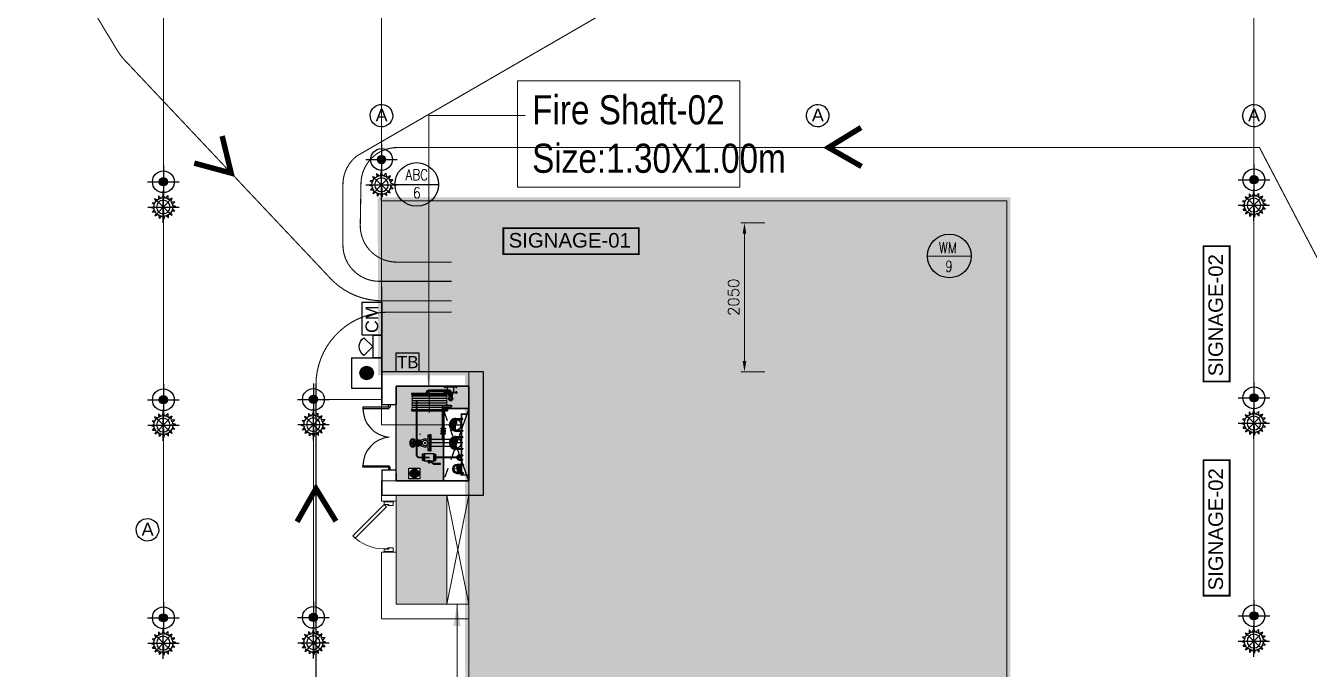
# Model space of a CAD drawing. Header units: millimetres. Extents: x 1706 to 534926, y -578380 to 27192.
# Drawn here: x 86992 to 104648, y -469492 to -460635 of the extents above; entities that cross this region are included whole.
import ezdxf

# ---------------------------------------------------------------- set-up
doc = ezdxf.new("R2010")
doc.units = ezdxf.units.MM
for name, pattern in [('CENTER', [50.8, 31.75, -6.35, 6.35, -6.35]), ('CENTER2', [1.125, 0.75, -0.125, 0.125, -0.125]), ('DASHDOT', [1, 0.5, -0.25, 0, -0.25]), ('HIDDEN', [0.375, 0.25, -0.125]), ('Overhead 1_16_', [257.96875, 158.75, -99.21875]), ('PHANTOM', [63.5, 31.75, -6.35, 6.35, -6.35, 6.35, -6.35])]:
    doc.linetypes.add(name, pattern=pattern)
doc.layers.get('0').update_dxf_attribs({"color": 251})
doc.layers.get('Defpoints').update_dxf_attribs({"color": 251})
for name, color, linetype in [('25∅', 1, 'DASHDOT'), ('3.First Floor Plan prot$0$M-FIRE-DRAIN PIPE', 5, 'Continuous'), ('Center', 8, 'CENTER2'), ('FF-FAS-EQUIPMENTS', 5, 'Continuous'), ('FF-FPS- SPRINKLER PIPE', 10, 'PHANTOM'), ('FF-MCP', 1, 'Continuous'), ('FIRE DISTANCE', 1, 'HIDDEN'), ('I-ANNO-HTCH', 251, 'Continuous'), ('McD Observations', 4, 'Continuous'), ('MCD-CM', 2, 'Continuous'), ('McD-SIGNAGES', 6, 'Continuous'), ('OBJ', 7, 'Continuous'), ('PHE-MULTI SENSOR DETECTOR (ABOVE', 3, 'Continuous'), ('SINAGES', 6, 'Continuous'), ('TB', 11, 'Continuous'), ('TRAVEL DISTANCE', 1, 'Continuous')]:
    doc.layers.add(name, color=color, linetype=linetype)
for name, color, linetype, lineweight in [('A-DOOR', 251, 'Continuous', 5), ('M-FIRE-FHC', 251, 'Continuous', 9), ('McD-Fire', 1, 'Continuous', 13), ('McD-FIRE-SPRINKLER LINES', 1, 'Continuous', 9), ('McD-PHE-SUPPORT', 7, 'Continuous', 30), ('McD-PHE-WP DT', 70, 'Continuous', 18), ('McD-Travel-Distance', 192, 'Continuous', 13)]:
    doc.layers.add(name, color=color, linetype=linetype, lineweight=lineweight)
doc.layers.add('FF-PENDENT SPRINKLER', color=7, linetype='Continuous', true_color=0xcc0099)
doc.styles.add('Arial', font='arial.ttf', dxfattribs={"height": 300})
doc.styles.add('ROMAN', font='romans.shx', dxfattribs={"width": 0.8})
doc.styles.add('romand', font='romand.shx')
doc.styles.add('Swis721 Cn BT', font='swissc.ttf', dxfattribs={"height": 395.68567})
doc.dimstyles.new('DIM 200', dxfattribs={"dimtxt": 150, "dimasz": 150, "dimexe": 50, "dimexo": 75, "dimgap": 75, "dimtad": 1, "dimdec": 0, "dimrnd": 5, "dimdsep": 46, "dimtxsty": 'romand', "dimcen": 0, "dimclrd": 7, "dimclre": 7, "dimclrt": 7, "dimadec": 0, "dimazin": 0, "dimtfac": 1, "dimtdec": 0, "dimtmove": 2, "dimatfit": 3, "dimfxl": 1, "dimtolj": 1, "dimtzin": 0, "dimarcsym": 0})
pattern_1 = [(225, (1.326154, -19.247815), (-0.007071068, 0.007071068), [])]

# ---------------------------------------------------------------- blocks, each defined once
blk = doc.blocks.new('A$C4CB3120F')
at = {"color": 0, "linetype": 'Continuous'}
for p, q in [((-12, 6), (-12, 1)), ((9, 7), (-9, 7)), ((9, 0), (-9, 0)), ((-6, 6), (-6, 1)), ((6, 6), (6, 1)), ((12, 6), (12, 1))]:
    blk.add_line(p, q, dxfattribs=at)
for centre, radius, start, end in [((-9, 1), 5.53, 57.1328, 122.8672), ((-9, 6), 5.53, 237.1328, 302.8672), ((0, -14), 20.8, 73.2213, 106.7787), ((0, 21), 20.8, 253.2213, 286.7787), ((9, 1), 5.53, 57.1328, 122.8672), ((9, 6), 5.53, 237.1328, 302.8672)]:
    blk.add_arc(centre, radius, start, end, dxfattribs=at)
blk = doc.blocks.new('A$C7D236038')
at = {"color": 0, "linetype": 'Continuous'}
for p, q in [((-10, 5), (-10, 1)), ((-7, 6), (7, 6)), ((-7, 0), (7, 0)), ((-5, 5), (-5, 1)), ((5, 5), (5, 1)), ((10, 5), (10, 1))]:
    blk.add_line(p, q, dxfattribs=at)
for centre, radius, start, end in [((-7, 1), 4.61, 57.1328, 122.8672), ((-7, 5), 4.61, 237.1328, 302.8672), ((0, -12), 17.3, 73.2213, 106.7787), ((0, 17), 17.3, 253.2213, 286.7787), ((7, 1), 4.61, 57.1328, 122.8672), ((7, 5), 4.61, 237.1328, 302.8672)]:
    blk.add_arc(centre, radius, start, end, dxfattribs=at)
blk = doc.blocks.new('A$C17931DE8')
at = {"color": 8, "linetype": 'CENTER'}
for p, q in [((323, 211), (323, -112)), ((0, -32), (0, -98)), ((22, -120), (341, -120))]:
    blk.add_line(p, q, dxfattribs=at)
at = {"color": 7}
for p, q in [((598, 184), (48, 184)), ((48, 164), (48, 184)), ((598, 164), (48, 164)), ((598, 164), (598, 184)), ((-100, -89), (100, -89)), ((-100, -89), (-100, -102)), ((100, -102), (-100, -102)), ((-100, -177), (100, -177)), ((-100, -177), (-100, -191)), ((100, -191), (-100, -191)), ((-21, -24), (-39, -89)), ((-11, -30), (-11, -98)), ((11, -98), (-11, -98)), ((11, -30), (11, -98)), ((21, -24), (39, -89)), ((22, -109), (341, -109)), ((22, -109), (22, -131)), ((22, -131), (341, -131)), ((47, -85), (47, -66)), ((598, -66), (48, -66)), ((598, -85), (48, -85)), ((100, -89), (100, -102)), ((100, -177), (100, -191)), ((341, -109), (341, -131)), ((352, -85), (352, -98)), ((352, -98), (374, -98)), ((374, -98), (374, -85)), ((598, -85), (598, -66))]:
    blk.add_line(p, q, dxfattribs=at)
at = {"color": 8}
for p, q in [((575, 130), (71, 130)), ((575, 95), (71, 95)), ((575, 61), (71, 61)), ((575, 26), (71, 26)), ((577, 61), (577, 60)), ((580, 96), (579, 95)), ((582, 60), (582, 61)), ((-84, -116), (-84, -76)), ((-84, -204), (-84, -164)), ((575, -9), (71, -9)), ((575, -43), (71, -43)), ((84, -117), (84, -76)), ((84, -205), (84, -164))]:
    blk.add_line(p, q, dxfattribs=at)
for p, q in [((-50, -102), (-50, -177)), ((50, -102), (50, -177))]:
    blk.add_line(p, q)
for radius in [32.1, 15.4]:
    blk.add_circle((0, 0), radius)
for centre, radius, start, end in [((71, 147), 17.3, 90, 270), ((71, 112), 17.3, 90, 270), ((71, 78), 17.3, 90, 270), ((71, 43), 17.3, 90, 270), ((71, 9), 17.3, 90, 270), ((575, 147), 17.3, 270, 90), ((575, 112), 17.3, 270, 90), ((575, 78), 17.3, 270, 90), ((575, 43), 17.3, 270, 90), ((575, 9), 17.3, 270, 90), ((71, -26), 17.3, 90, 270), ((71, -61), 17.3, 90, 197.2751), ((341, -98), 21.7, 270, 0), ((575, -26), 17.3, 270, 90), ((575, -61), 17.3, 342.7249, 90)]:
    blk.add_arc(centre, radius, start, end, dxfattribs=at)
at = {"color": 7}
for centre, radius, start, end in [((22, -98), 32.6, 180, 270), ((22, -98), 10.9, 180, 269.9999), ((341, -98), 10.9, 270.0001, 0), ((341, -98), 32.6, 270, 0)]:
    blk.add_arc(centre, radius, start, end, dxfattribs=at)
at = {"color": 8, "linetype": 'CENTER'}
blk.add_arc((22, -98), 21.7, 180, 270, dxfattribs=at)
blk = doc.blocks.new('A$C562139B0')
at = {"color": 8, "linetype": 'HIDDEN'}
for p, q in [((-2, 80), (0, 82)), ((-2, -80), (-2, 80)), ((0, -82), (-2, -80))]:
    blk.add_line(p, q, dxfattribs=at)
at = {"color": 1}
for p, q in [((20, 101), (0, 101)), ((20, 84), (0, 84)), ((20, -84), (0, -84)), ((20, -101), (0, -101))]:
    blk.add_line(p, q, dxfattribs=at)
blk.add_lwpolyline([(0, -110), (0, 110), (20, 110), (20, -110)], close=True, dxfattribs=at)
at = {"layer": 'Center', "linetype": 'CENTER', "ltscale": 12}
for p, q in [((-4, 93), (24, 93)), ((24, -93), (-4, -93))]:
    blk.add_line(p, q, dxfattribs=at)
blk = doc.blocks.new('A$C48E248ED')
at = {"color": 1}
for p, q in [((-2, -89), (-2, -78)), ((-2, -78), (2, -78)), ((-2, -89), (2, -89)), ((2, -89), (2, -78))]:
    blk.add_line(p, q, dxfattribs=at)
at = {"color": 7}
blk.add_line((25, -182), (25, -199), dxfattribs=at)
at = {"color": 1}
for radius in [37.5, 7.47]:
    blk.add_circle((0, -83), radius, dxfattribs=at)
for centre, start, end in [((98, -69), 168.881, 210.5212), ((-98, -69), 329.4788, 11.119)]:
    blk.add_arc(centre, 151, start, end, dxfattribs=at)
at = {"layer": 'OBJ'}
for p, q in [((0, -159), (-26, -169)), ((0, -169), (-26, -180)), ((-26, -201), (-26, -169)), ((0, -159), (26, -169)), ((0, -169), (26, -180)), ((26, -182), (26, -169)), ((-57, -254), (-57, -248)), ((-45, -180), (-45, -177)), ((-39, -243), (-8, -255)), ((-35, -241), (-6, -249)), ((-26, -201), (-15, -206)), ((-21, -279), (-7, -258)), ((-15, -208), (-15, -190)), ((-15, -279), (-3, -263)), ((-11, -224), (-11, -247)), ((0, -253), (-5, -255)), ((0, -255), (-5, -257)), ((-5, -262), (-5, -255)), ((0, -264), (-5, -262)), ((-2, -226), (-3, -247)), ((0, -253), (5, -255)), ((0, -255), (5, -257)), ((0, -264), (5, -262)), ((2, -226), (3, -247)), ((16, -279), (3, -263)), ((5, -262), (5, -255)), ((35, -241), (6, -249)), ((21, -279), (7, -258)), ((39, -243), (8, -255)), ((11, -224), (11, -247)), ((15, -208), (15, -190)), ((26, -201), (15, -206)), ((26, -201), (26, -199)), ((57, -248), (57, -254))]:
    blk.add_line(p, q, dxfattribs=at)
for centre, radius, start, end in [((-11, -154), 24, 88.0313, 135.9908), ((11, -154), 24, 44.0092, 91.9687), ((-40, -246), 3, 69.2205, 155.1588), ((-34, -238), 3, 133.8645, 254.7795), ((-23, -277), 3, 245.9255, 326.7795), ((-23, -191), 8.65, 11.0684, 72.6602), ((-13, -281), 3, 141.2205, 257.3777), ((-8, -257), 2, 326.7795, 69.2205), ((-5, -247), 2, 254.7795, 357.2205), ((-5, -226), 3, 357.2205, 94.7862), ((5, -226), 3, 85.2138, 182.7795), ((5, -247), 2, 182.7795, 285.2205), ((8, -257), 2, 110.7795, 213.2205), ((13, -281), 3, 282.6223, 38.7795), ((24, -191), 8.65, 107.3398, 168.9316), ((23, -277), 3, 213.2205, 294.0745), ((35, -238), 3, 285.2205, 46.1355), ((40, -246), 3, 24.8412, 110.7795)]:
    blk.add_arc(centre, radius, start, end, dxfattribs=at)
at = {"layer": 'OBJ', "extrusion": (0, 0, -1)}
for centre, major_axis, ratio, start_param, end_param in [((0, -180), (45, 0), 0.707107, 1.987436, 4.712389), ((0, -177), (45, 0), 0.707107, 3.141593, 5.927703), ((0, -167), (-42.5, 0), 0.707107, -0.004902, 3.146495), ((0, -163), (-40.3, 0), 0.701646, 0.412235, 2.729358), ((0, -191), (26, 0), 0.721611, 2.186239, 6.007537), ((0, -248), (57.4, 0), 0.707107, 3.141593, 6.283185), ((0, -254), (45.1, 0), 0.693384, 2.143196, 3.452197), ((0, -254), (-45.1, 0), 0.693384, 0.624962, 1.450623), ((0, -204), (15, 0), 0.707107, 3.141593, 6.283185), ((0, -206), (15, 0), 0.707107, 3.141593, 6.283185), ((0, -207), (15, 0), 0.707107, 3.141593, 6.283185), ((0, -209), (15, 0), 0.707107, 3.16624, 6.258538), ((0, -254), (45.1, 0), 0.693384, 1.258412, 1.883181), ((0, -209), (-11.1, 0), 0.619861, 0.151553, 2.990039), ((0, -254), (45.1, 0), 0.693384, -1.450623, -0.624962), ((0, -191), (-26, 0), 0.721611, 3.417241, 4.096946), ((0, -180), (45, 0), 0.707107, 0.642541, 1.154156), ((0, -254), (45.1, 0), 0.693384, -0.310604, 0.998397)]:
    blk.add_ellipse(centre, major_axis=major_axis, ratio=ratio, start_param=start_param, end_param=end_param, dxfattribs=at)
at = {"layer": 'OBJ'}
blk.add_ellipse((0, -180), major_axis=(-45, 0), ratio=0.707107, start_param=1.987436, end_param=4.712389, dxfattribs=at)
at = {"layer": 'OBJ', "extrusion": (0, 0, -1)}
for centre, major_axis, ratio in [((0, -254), (-57.4, 0), 0.707107), ((0, -260), (-5.2, 0), 0.721611), ((0, -260), (2.23, 0), 0.586664)]:
    blk.add_ellipse(centre, major_axis=major_axis, ratio=ratio, dxfattribs=at)
at = {"xscale": -1, "rotation": 270}
blk.add_blockref('A$C562139B0', (0, -20), dxfattribs=at)
at = {"rotation": 270}
blk.add_blockref('A$C562139B0', (0, -20), dxfattribs=at)
blk = doc.blocks.new('A$C234D3F59')
at = {"color": 7}
for p, q in [((-40, 31), (-40, -31)), ((-40, 31), (-28, 31)), ((-28, -31), (-28, 31)), ((40, 31), (28, 31)), ((28, -31), (28, 31)), ((40, 31), (40, -31)), ((-40, -31), (-28, -31)), ((40, -31), (28, -31))]:
    blk.add_line(p, q, dxfattribs=at)
at = {"color": 9, "linetype": 'CENTER', "ltscale": 0.5}
for p, q in [((0, -35), (0, 35)), ((35, 0), (-35, 0))]:
    blk.add_line(p, q, dxfattribs=at)
at = {"color": 7}
for radius in [27.9, 22, 12.5, 2.93]:
    blk.add_circle((0, 0), radius, dxfattribs=at)
blk = doc.blocks.new('A$C00FE572E')
at = {"color": 1, "linetype": 'Continuous', "lineweight": -3}
for p, q in [((-1260, -166), (-1260, 198)), ((-1101, 285), (-1244, 285)), ((-1101, 142), (-1244, 142)), ((-1085, -166), (-1085, 198)), ((-693, 449), (-693, 496)), ((-679, 500), (-598, 500)), ((-679, 445), (-598, 445)), ((-666, 449), (-666, 496)), ((-611, 449), (-611, 496)), ((-584, 449), (-584, 496)), ((-175, -166), (-175, 198)), ((-159, 285), (-16, 285)), ((-159, 142), (-16, 142)), ((0, -166), (0, 198)), ((-1101, -111), (-1244, -111)), ((-1101, -288), (-1244, -288)), ((-159, -111), (-16, -111)), ((-159, -288), (-16, -288))]:
    blk.add_line(p, q, dxfattribs=at)
at = {"color": 1, "lineweight": -3}
for points in [[(-517, 387), (-517, 432), (-806, 432), (-1077, 600), (-1660, 600), (-1660, 555), (-1090, 555), (-819, 387), (-770, 387), (-770, 344), (-706, 344), (-706, 344), (-706, 387), (-517, 387)], [(-747, 344), (-747, 315), (-530, 315), (-530, 387), (-665, 387)]]:
    blk.add_lwpolyline(points, dxfattribs=at)
for points in [[(-1085, -327), (-1049, -327), (-1049, 324), (-1085, 324)], [(-1049, -318), (-211, -318), (-211, 315), (-1049, 315)], [(-175, -327), (-211, -327), (-211, 324), (-175, 324)]]:
    blk.add_lwpolyline(points, close=True, dxfattribs=at)
at = {"color": 1, "linetype": 'Continuous', "lineweight": -3}
blk.add_lwpolyline([(-704, 431), (-573, 431), (-573, 445), (-704, 445)], close=True, dxfattribs=at)
for centre, radius, start, end in [((-1097, 214), 163, 154.17033, 205.82967), ((-761, 16), 499, 165.29783, 194.70217), ((-1248, 214), 163, 334.17033, 25.82967), ((-1583, 16), 499, 345.29783, 14.70217), ((-679, 475), 25.1, 57.13278, 122.86722), ((-679, 470), 25.1, 237.13278, 302.86722), ((-639, 406), 94.5, 73.22135, 106.77865), ((-639, 540), 94.5, 253.22135, 286.77865), ((-598, 475), 25.1, 57.13278, 122.86722), ((-598, 470), 25.1, 237.13278, 302.86722), ((-12, 214), 163, 154.17033, 205.82967), ((323, 16), 499, 165.29783, 194.70217), ((-163, 214), 163, 334.17033, 25.82967), ((-499, 16), 499, 345.29783, 14.70217), ((-1011, -199), 249, 159.11675, 200.88325), ((-1333, -199), 249, 339.11675, 20.88325), ((73, -199), 249, 159.11675, 200.88325), ((-249, -199), 249, 339.11675, 20.88325)]:
    blk.add_arc(centre, radius, start, end, dxfattribs=at)
at = {"layer": 'Center', "color": 1, "lineweight": -3}
blk.add_lwpolyline([(-665, 387), (-747, 387), (-747, 346)], dxfattribs=at)
blk = doc.blocks.new('*U21')
h = blk.add_hatch()
h.set_pattern_fill('ANSI31', color=8, scale=133.333333)
h.set_pattern_definition([(45, (-425315.599, -396067.668), (-11.785113, 11.785113), [])])
edge = h.paths.add_edge_path()
edge.add_spline(control_points=[(55, 56), (42, 51), (25, 42), (0, 55), (-25, 67), (-42, 59), (-55, 56)], knot_values=[0, 0, 0, 0, 25.928067, 52.983832, 79.809607, 105.621074, 105.621074, 105.621074, 105.621074], degree=3, periodic=0)
edge.add_arc((0, 55), 55, 178.8042, 361.1979)
at = {"color": 8}
for p, q in [((-75, 56), (75, 56)), ((0, 130), (0, -20))]:
    blk.add_line(p, q, dxfattribs=at)
for radius in [65, 55]:
    blk.add_circle((0, 55), radius)
blk.add_spline([(-55, 56), (-26, 63), (0, 55), (26, 46), (55, 56)], degree=3, dxfattribs=at)
at = {"layer": 'McD-PHE-SUPPORT'}
for p, q in [((-77, -35), (-77, -40)), ((-77, -35), (-77, -40)), ((-75, -42), (-63, -42)), ((-75, -42), (-63, -42)), ((-73, -42), (-73, -52)), ((-73, -42), (-73, -52)), ((-73, -52), (-65, -52)), ((-73, -52), (-65, -52)), ((-72, -43), (-66, -44)), ((-72, -43), (-66, -44)), ((-72, -45), (-66, -46)), ((-72, -45), (-66, -46)), ((-72, -46), (-66, -47)), ((-72, -46), (-66, -47)), ((-72, -47), (-66, -48)), ((-72, -47), (-66, -48)), ((-72, -49), (-66, -50)), ((-72, -49), (-66, -50)), ((-72, -50), (-66, -51)), ((-72, -50), (-66, -51)), ((-72, -51), (-66, -52)), ((-72, -51), (-66, -52)), ((-70, -42), (-66, -43)), ((-70, -42), (-66, -43)), ((-65, -40), (-65, -35)), ((-65, -40), (-65, -35)), ((-65, -42), (-65, -52)), ((-65, -42), (-65, -52)), ((-61, -35), (-61, -40)), ((-61, -35), (-61, -40)), ((61, -35), (61, -40)), ((61, -35), (61, -40)), ((75, -42), (63, -42)), ((75, -42), (63, -42)), ((65, -40), (65, -35)), ((65, -40), (65, -35)), ((65, -42), (65, -52)), ((65, -42), (65, -52)), ((73, -52), (65, -52)), ((73, -52), (65, -52)), ((70, -42), (66, -43)), ((70, -42), (66, -43)), ((72, -43), (66, -44)), ((72, -43), (66, -44)), ((72, -45), (66, -46)), ((72, -45), (66, -46)), ((72, -46), (66, -47)), ((72, -46), (66, -47)), ((72, -47), (66, -48)), ((72, -47), (66, -48)), ((72, -49), (66, -50)), ((72, -49), (66, -50)), ((72, -50), (66, -51)), ((72, -50), (66, -51)), ((72, -51), (66, -52)), ((72, -51), (66, -52)), ((73, -42), (73, -52)), ((73, -42), (73, -52)), ((77, -35), (77, -40)), ((77, -35), (77, -40))]:
    blk.add_line(p, q, dxfattribs=at)
for points in [[(-73, 56), (-73, -40)], [(-65, 56), (-65, -35)], [(65, 56), (65, -35)], [(73, 56), (73, -40)]]:
    blk.add_lwpolyline(points, dxfattribs=at)
for centre, radius, start, end in [((0, 55), 73, 0.5295, 179.4726), ((-75, -40), 2.01, 180, 0), ((-75, -40), 2.01, 180, 0), ((-69, -37), 5.02, 216.8699, 323.1301), ((-69, -37), 5.02, 216.8699, 323.1301), ((-63, -40), 2.01, 180, 0), ((-63, -40), 2.01, 180, 0), ((63, -40), 2.01, 180, 0), ((63, -40), 2.01, 180, 0), ((69, -37), 5.02, 216.8699, 323.1301), ((69, -37), 5.02, 216.8699, 323.1301), ((75, -40), 2.01, 180, 0), ((75, -40), 2.01, 180, 0)]:
    blk.add_arc(centre, radius, start, end, dxfattribs=at)
blk = doc.blocks.new('Fire Shaft')
at = {"linetype": 'CENTER2'}
h = blk.add_hatch(color=8, dxfattribs=at)
h.dxf.hatch_style = 1
h.paths.add_polyline_path([(0.2, -1.195), (0.542, -1.195), (0.55, -0.2), (1.198, -0.2), (1.198, -1.5), (0.2, -1.5)])
h.paths.add_polyline_path([(0.873, -0.228), (1.023, -0.228), (1.023, -0.372), (0.873, -0.372)], flags=16)
h = blk.add_hatch()
h.set_pattern_fill('ANSI31', color=5, scale=0.08, angle=90, style=0)
h.set_pattern_definition(pattern_1)
h.paths.add_polyline_path([(0.332, -0.495, -1), (0.332, -0.545, -0.5), (0.332, -0.52, 0.5)])
h = blk.add_hatch()
h.set_pattern_fill('ANSI31', color=1, scale=0.08, angle=90, style=0)
h.set_pattern_definition([(225, (1.326154, -18.997815), (-0.007071068, 0.007071068), [])])
h.paths.add_polyline_path([(0.382, -0.795, -0.5), (0.382, -0.72, 0.5), (0.382, -0.645, -1)])
h = blk.add_hatch()
h.set_pattern_fill('ANSI31', color=3, scale=0.08, angle=90, style=0)
h.set_pattern_definition(pattern_1)
h.paths.add_polyline_path([(0.382, -1.045, -0.5), (0.382, -0.97, 0.5), (0.382, -0.895, -1)])
at = {"layer": 'McD Observations'}
h = blk.add_hatch(dxfattribs=at)
h.set_pattern_fill('ANSI37', color=256, scale=0.1)
h.set_pattern_definition([(45, (-244.486786, -38.637238), (-0.00883883476, 0.00883883476), []), (135, (-244.486786, -38.637238), (-0.00883883476, -0.00883883476), [])])
edge = h.paths.add_edge_path()
edge.add_arc((0.948, -0.3), 0.0593, 0, 360)
at = {"color": 1, "linetype": 'CENTER2'}
for p, q in [((0.2, -1.195), (0.55, -0.2)), ((0.2, -0.2), (0.555, -1.195))]:
    blk.add_line(p, q, dxfattribs=at)
for p, q in [((0.202, -1.195), (0.202, -0.2)), ((0.302, -1.12), (0.302, -0.277)), ((0.307, -1.12), (0.307, -0.277)), ((0.295, -0.485), (0.285, -0.485)), ((0.295, -0.486), (0.285, -0.486)), ((0.295, -0.494), (0.285, -0.494)), ((0.295, -0.495), (0.285, -0.495)), ((0.332, -0.485), (0.307, -0.485)), ((0.317, -0.486), (0.307, -0.486)), ((0.317, -0.494), (0.307, -0.494)), ((0.332, -0.495), (0.307, -0.495)), ((0.295, -0.545), (0.285, -0.545)), ((0.295, -0.546), (0.285, -0.546)), ((0.295, -0.554), (0.285, -0.554)), ((0.295, -0.555), (0.285, -0.555)), ((0.294, -0.633), (0.285, -0.633)), ((0.294, -0.634), (0.285, -0.634)), ((0.294, -0.644), (0.285, -0.644)), ((0.294, -0.645), (0.285, -0.645)), ((0.332, -0.545), (0.307, -0.545)), ((0.317, -0.546), (0.307, -0.546)), ((0.317, -0.554), (0.307, -0.554)), ((0.332, -0.555), (0.307, -0.555)), ((0.382, -0.633), (0.307, -0.633)), ((0.35, -0.634), (0.307, -0.634)), ((0.35, -0.644), (0.307, -0.644)), ((0.382, -0.645), (0.307, -0.645)), ((0.294, -0.795), (0.285, -0.795)), ((0.294, -0.796), (0.285, -0.796)), ((0.294, -0.806), (0.285, -0.806)), ((0.294, -0.807), (0.285, -0.807)), ((0.382, -0.795), (0.307, -0.795)), ((0.35, -0.796), (0.307, -0.796)), ((0.35, -0.806), (0.307, -0.806)), ((0.382, -0.807), (0.307, -0.807)), ((0.294, -0.883), (0.285, -0.883)), ((0.294, -0.884), (0.285, -0.884)), ((0.294, -0.894), (0.285, -0.894)), ((0.294, -0.895), (0.285, -0.895)), ((0.294, -1.045), (0.285, -1.045)), ((0.294, -1.046), (0.285, -1.046)), ((0.294, -1.056), (0.285, -1.056)), ((0.294, -1.057), (0.285, -1.057)), ((0.382, -0.883), (0.307, -0.883)), ((0.35, -0.884), (0.307, -0.884)), ((0.35, -0.894), (0.307, -0.894)), ((0.382, -0.895), (0.307, -0.895)), ((0.382, -1.045), (0.307, -1.045)), ((0.35, -1.046), (0.307, -1.046)), ((0.35, -1.056), (0.307, -1.056)), ((0.382, -1.057), (0.307, -1.057))]:
    blk.add_line(p, q)
at = {"color": 8, "linetype": 'CENTER', "lineweight": -3, "ltscale": 1500}
for p, q in [((0.382, -0.623), (0.382, -0.818)), ((0.284, -0.72), (0.77, -0.72)), ((0.382, -0.873), (0.382, -1.068)), ((0.479, -0.97), (0.284, -0.97))]:
    blk.add_line(p, q, dxfattribs=at)
at = {"color": 1}
for p, q in [((0.437, -0.67), (0.719, -0.67)), ((0.437, -0.77), (0.719, -0.77)), ((0.539, -0.77), (0.539, -0.845)), ((0.564, -0.77), (0.564, -0.845))]:
    blk.add_line(p, q, dxfattribs=at)
at = {"color": 8, "linetype": 'CENTER', "lineweight": -3, "ltscale": 20}
blk.add_line((0.552, -0.77), (0.552, -1.219), dxfattribs=at)
at = {"color": 1}
blk.add_lwpolyline([(0.2, -0.2), (0.55, -0.2), (0.55, -1.195), (0.2, -1.195)], close=True, dxfattribs=at)
for points in [[(0.307, -0.283), (0.202, -0.283), (0.202, -0.277), (0.307, -0.277)], [(0.284, -0.644), (0.284, -0.634), (0.285, -0.633), (0.285, -0.645)], [(0.35, -0.644), (0.35, -0.634), (0.351, -0.633), (0.351, -0.645)], [(0.284, -0.796), (0.284, -0.806), (0.285, -0.807), (0.285, -0.795)], [(0.35, -0.796), (0.35, -0.806), (0.351, -0.807), (0.351, -0.795)], [(0.284, -0.894), (0.284, -0.884), (0.285, -0.883), (0.285, -0.895)], [(0.284, -1.046), (0.284, -1.056), (0.285, -1.057), (0.285, -1.045)], [(0.35, -0.894), (0.35, -0.884), (0.351, -0.883), (0.351, -0.895)], [(0.35, -1.046), (0.35, -1.056), (0.351, -1.057), (0.351, -1.045)], [(0.307, -1.12), (0.202, -1.12), (0.202, -1.114), (0.307, -1.114)]]:
    blk.add_lwpolyline(points, close=True)
for points in [[(0.285, -0.495), (0.285, -0.485), (0.284, -0.486), (0.284, -0.494), (0.285, -0.495)], [(0.301, -0.48), (0.301, -0.5), (0.302, -0.5), (0.302, -0.48), (0.301, -0.48)], [(0.318, -0.495), (0.318, -0.485), (0.317, -0.486), (0.317, -0.494), (0.318, -0.495)], [(0.285, -0.545), (0.285, -0.555), (0.284, -0.554), (0.284, -0.546), (0.285, -0.545)], [(0.301, -0.56), (0.301, -0.54), (0.302, -0.54), (0.302, -0.56), (0.301, -0.56)], [(0.301, -0.627), (0.301, -0.651), (0.302, -0.651), (0.302, -0.627), (0.301, -0.627)], [(0.318, -0.545), (0.318, -0.555), (0.317, -0.554), (0.317, -0.546), (0.318, -0.545)], [(0.301, -0.813), (0.301, -0.789), (0.302, -0.789), (0.302, -0.813), (0.301, -0.813)], [(0.301, -0.877), (0.301, -0.901), (0.302, -0.901), (0.302, -0.877), (0.301, -0.877)], [(0.301, -1.063), (0.301, -1.039), (0.302, -1.039), (0.302, -1.063), (0.301, -1.063)]]:
    blk.add_lwpolyline(points)
at = {"color": 5}
blk.add_lwpolyline([(0.332, -0.495, -0.5), (0.332, -0.52, 0.5), (0.332, -0.545, 1)], format="xyb", dxfattribs=at)
at = {"color": 8, "linetype": 'CENTER', "lineweight": -3, "ltscale": 20}
for points in [[(0.276, -0.639), (0.382, -0.639, -1), (0.382, -0.801), (0.276, -0.801)], [(0.276, -0.889), (0.382, -0.889, -1), (0.382, -1.051), (0.276, -1.051)]]:
    blk.add_lwpolyline(points, format="xyb", dxfattribs=at)
at = {"color": 1}
for points in [[(0.382, -0.645, -0.5), (0.382, -0.72, 0.5), (0.382, -0.795, 1)], [(0.539, -0.926), (0.539, -1.208, -0.396345), (0.533, -1.216), (0.449, -1.216)], [(0.564, -0.926), (0.564, -1.208, -0.405781), (0.533, -1.241), (0.449, -1.241)], [(0.449, -1.241, -1), (0.449, -1.216, 0)]]:
    blk.add_lwpolyline(points, format="xyb", dxfattribs=at)
at = {"color": 3}
blk.add_lwpolyline([(0.382, -0.895, -0.5), (0.382, -0.97, 0.5), (0.382, -1.045, 1)], format="xyb", dxfattribs=at)
at = {"color": 5}
blk.add_circle((0.332, -0.52), 0.025, dxfattribs=at)
at = {"color": 1}
blk.add_circle((0.382, -0.72), 0.075, dxfattribs=at)
at = {"color": 3}
blk.add_circle((0.382, -0.97), 0.075, dxfattribs=at)
for centre, radius in [((0.332, -0.52), 0.035), ((0.382, -0.72), 0.087), ((0.382, -0.97), 0.087)]:
    blk.add_arc(centre, radius, 270, 90)
at = {"color": 1}
blk.add_arc((0.552, -0.77), 0.0125, 0, 180, dxfattribs=at)
at = {"layer": '3.First Floor Plan prot$0$M-FIRE-DRAIN PIPE', "const_width": 0.025}
blk.add_lwpolyline([(0.332, -0.523), (0.651, -0.523)], dxfattribs=at)
blk.add_lwpolyline([(0.332, -0.523), (0.651, -0.523)], dxfattribs=at)
for points in [[(0.739, -0.52), (0.878, -0.52, -0.414214), (0.918, -0.56), (0.918, -0.972)], [(0.739, -0.52), (0.878, -0.52, -0.414214), (0.918, -0.56), (0.918, -1.305)]]:
    blk.add_lwpolyline(points, format="xyb", dxfattribs=at)
at = {"layer": 'FF-FPS- SPRINKLER PIPE', "color": 1}
for points in [[(1.398, -0.3), (1.398, 0), (0, 0), (0, -1.7), (1.398, -1.7), (1.398, -1.25)], [(1.398, -0.3), (1.398, 0), (0, 0), (0, -1.7), (1.398, -1.7), (1.398, -1.25)], [(1.398, -0.35), (1.398, 0), (0, 0), (0, -1.7), (1.398, -1.7), (1.398, -1.25)], [(1.198, -0.2), (0.2, -0.2), (0.2, -1.5), (1.198, -1.5), (1.198, -1.25)], [(1.198, -0.2), (0.2, -0.2), (0.2, -1.5), (1.198, -1.5), (1.198, -1.25)], [(1.198, -0.2), (0.2, -0.2), (0.2, -1.5), (1.198, -1.5), (1.198, -1.25)], [(1.198, -0.3), (1.198, -0.2), (1.198, -0.3)], [(1.198, -0.3), (1.198, -0.2), (1.198, -0.3)], [(1.198, -0.3), (1.198, -0.2), (1.198, -0.35)]]:
    blk.add_lwpolyline(points, dxfattribs=at)
at = {"layer": 'FF-FPS- SPRINKLER PIPE', "color": 1, "linetype": 'Continuous'}
for points in [[(1.398, -0.35), (1.198, -0.35)], [(1.398, -1.25), (1.196, -1.25)]]:
    blk.add_lwpolyline(points, dxfattribs=at)
for points in [[(1.307, -0.388), (1.307, -0.35), (1.284, -0.35), (1.284, -0.388)], [(1.296, -0.404), (1.296, -0.388), (1.656, -0.388), (1.656, -0.404)], [(1.307, -1.212), (1.307, -1.25), (1.284, -1.25), (1.284, -1.212)], [(1.296, -1.196), (1.296, -1.212), (1.656, -1.212), (1.656, -1.196)]]:
    blk.add_lwpolyline(points, close=True, dxfattribs=at)
for centre, start, end in [((1.264, -0.409), 274.6833, 0.7353), ((1.264, -1.191), 359.2647, 85.3167)]:
    blk.add_arc(centre, 0.392, start, end, dxfattribs=at)
at = {"layer": 'M-FIRE-FHC', "color": 8}
for p, q in [((0.856, -0.822), (0.855, -0.822)), ((0.856, -0.822), (0.855, -0.822)), ((0.856, -0.822), (0.855, -0.822)), ((0.861, -0.842), (0.878, -0.842)), ((0.861, -0.842), (0.878, -0.842)), ((0.861, -0.842), (0.878, -0.842))]:
    blk.add_line(p, q, dxfattribs=at)
at = {"layer": 'McD Observations', "color": 1}
blk.add_lwpolyline([(0.2, -1.195), (0.542, -1.195), (0.55, -0.2), (1.198, -0.2), (1.198, -1.5), (0.2, -1.5)], close=True, dxfattribs=at)
at = {"layer": 'McD Observations'}
blk.add_lwpolyline([(0.873, -0.228), (1.023, -0.228), (1.023, -0.372), (0.873, -0.372)], close=True, dxfattribs=at)
blk.add_circle((0.948, -0.3), 0.0593, dxfattribs=at)
for name, p, xscale, yscale, zscale, rotation in [('A$C7D236038', (0.301, -0.49), 0.001000000000000001, 0.001000000000000001, 0.001000000000000001, 90), ('A$C4CB3120F', (0.301, -0.639), 0.001000000000000001, 0.001000000000000001, 0.001000000000000001, 90), ('A$C7D236038', (0.301, -0.55), -0.001000000000000001, 0.001000000000000001, 0.001, 90), ('A$C48E248ED', (0.719, -0.72), 0.001000000000000001, 0.001000000000000001, 0.001000000000000001, 90), ('A$C4CB3120F', (0.301, -0.801), -0.001000000000000001, 0.001000000000000001, 0.001, 90), ('A$C4CB3120F', (0.301, -0.889), 0.001000000000000001, 0.001000000000000001, 0.001000000000000001, 90), ('A$C234D3F59', (0.552, -0.885), 0.001, 0.001, 0.001, 270), ('A$C4CB3120F', (0.301, -1.051), -0.001000000000000001, 0.001000000000000001, 0.001, 90)]:
    blk.add_blockref(name, p, dxfattribs=dict(xscale=xscale, yscale=yscale, zscale=zscale, rotation=rotation))
for name, p, xscale, yscale, zscale in [('A$C00FE572E', (0.842, -0.521), 0.0001512000000000001, 0.0001512000000000001, 0.0001512000000000001), ('A$C17931DE8', (0.449, -1.328), 0.0009025000000000002, 0.0009025000000000002, 0.0009025000000000002)]:
    blk.add_blockref(name, p, dxfattribs=dict(xscale=xscale, yscale=yscale, zscale=zscale))
at = {"layer": 'McD-PHE-WP DT', "xscale": -0.0008331199999999997, "yscale": 0.0008331200000000005, "zscale": 0.0008331200000000005, "rotation": 270}
blk.add_blockref('*U21', (0.315, -0.363), dxfattribs=at)
blk = doc.blocks.new('UNINSULATED SINGLE DOOR - UNINSULATED SINGLE DOOR_700X2250-FD4-551831-6TH FLOOR PLAN')
at = {"layer": 'A-DOOR'}
for p, q in [((-126, 494), (-159, 461)), ((-159, 461), (272, 30)), ((305, 63), (-126, 494)), ((-350, 56), (-345, 56)), ((-345, 63), (-305, 63)), ((-345, 63), (-345, 48)), ((-345, 48), (-343, 48)), ((-343, 61), (-343, 48)), ((-307, 61), (-343, 61)), ((-343, 53), (-341, 53)), ((-343, -52), (-343, 53)), ((-341, 53), (-341, -52)), ((-307, 1), (-307, 61)), ((-305, 63), (-305, 3)), ((-303, 2), (-298, 2)), ((-298, 2), (-303, 2)), ((-299, 1), (-303, 1)), ((-300, 11), (-302, 11)), ((-302, 11), (-300, 11)), ((-302, 11), (-300, 11)), ((-302, 11), (-300, 11)), ((-300, 9), (-302, 9)), ((-302, 9), (-300, 9)), ((-301, 8), (-301, 8)), ((-301, 8), (-301, 8)), ((-300, 3), (-301, 3)), ((-300, 3), (-301, 3)), ((-300, 14), (-300, 15)), ((-300, 14), (-300, 15)), ((-297, 15), (-298, 15)), ((-298, 15), (-297, 15)), ((-297, 3), (-298, 10)), ((-296, 13), (-292, 13)), ((-296, 9), (-295, 1)), ((-292, -61), (-292, 9)), ((-290, 11), (-290, -62)), ((272, 30), (305, 63)), ((290, 11), (290, -62)), ((296, 13), (292, 13)), ((292, -61), (292, 9)), ((296, 9), (295, 1)), ((298, 15), (297, 15)), ((298, 15), (297, 15)), ((297, 3), (298, 10)), ((298, 2), (303, 2)), ((298, 2), (303, 2)), ((299, 1), (303, 1)), ((300, 15), (300, 14)), ((300, 14), (300, 15)), ((300, 11), (302, 11)), ((302, 11), (300, 11)), ((302, 11), (300, 11)), ((302, 11), (300, 11)), ((302, 9), (300, 9)), ((302, 9), (300, 9)), ((301, 3), (300, 3)), ((300, 3), (301, 3)), ((301, 8), (301, 8)), ((301, 8), (301, 8)), ((305, 63), (305, 3)), ((345, 63), (305, 63)), ((307, 61), (343, 61)), ((307, 1), (307, 61)), ((341, 53), (341, -52)), ((343, 53), (341, 53)), ((343, 61), (343, 48)), ((343, -52), (343, 53)), ((345, 48), (343, 48)), ((345, 63), (345, 48)), ((350, 56), (345, 56)), ((-350, -56), (-345, -56)), ((-345, -47), (-343, -47)), ((-345, -62), (-345, -47)), ((-290, -62), (-345, -62)), ((-343, -47), (-343, -61)), ((-341, -52), (-343, -52)), ((-343, -61), (-292, -61)), ((-297, -1), (-305, -1)), ((290, -62), (345, -62)), ((343, -61), (292, -61)), ((297, -1), (305, -1)), ((341, -52), (343, -52)), ((343, -47), (343, -61)), ((345, -47), (343, -47)), ((345, -62), (345, -47)), ((350, -56), (345, -56))]:
    blk.add_line(p, q, dxfattribs=at)
for centre, radius, start, end in [((305, 63), 610, 135, 180), ((-348, 64), 3.05, 214.9771, 325.0229), ((-305, 1), 2, 180, 270), ((-303, 3), 2, 180, 270), ((-301, 13), 2.83, 62.6387, 145.3613), ((-301, 13), 2.83, 62.6387, 145.3613), ((-288, 14), 15.7, 177.5976, 202.4024), ((-288, 14), 15.7, 177.5976, 202.4024), ((-288, 14), 14.7, 178.8413, 189.2867), ((-301, 13), 1.83, 62.6387, 137.0467), ((-288, 14), 14.7, 178.8413, 189.2867), ((-301, 13), 1.83, 62.6387, 137.0467), ((-307, 6), 4.82, 317.5976, 22.4024), ((-307, 6), 4.82, 317.5976, 22.4024), ((-288, 14), 14.7, 191.6166, 198.2518), ((-288, 14), 14.7, 191.6166, 198.2518), ((-287, 8), 13.2, 179.8285, 199.6204), ((-307, 6), 5.82, 337.2493, 22.4024), ((-287, 8), 13.2, 179.8285, 199.6204), ((-307, 6), 5.82, 337.2493, 22.4024), ((-287, 8), 13.2, 145.5556, 165.6284), ((-287, 8), 12.2, 145.5556, 206.4444), ((-287, 8), 13.2, 145.5556, 165.6284), ((-287, 8), 12.2, 145.5556, 206.4444), ((-287, 8), 13.2, 168.2533, 175.4814), ((-287, 8), 13.2, 168.2533, 175.4814), ((-299, 3), 2, 270, 10), ((-296, 11), 2, 90, 190), ((-297, 1), 2, 270, 10), ((-294, 9), 2, 79.941, 190), ((-294, 9), 2, 0, 100.059), ((-292, 11), 2, 360, 90), ((292, 11), 2, 90, 180), ((294, 9), 2, 79.941, 180), ((294, 9), 2, 350, 100.059), ((297, 1), 2, 170, 270), ((296, 11), 2, 350, 90), ((287, 8), 12.2, 333.5556, 34.4444), ((287, 8), 12.2, 333.5556, 34.4444), ((299, 3), 2, 170, 270), ((287, 8), 13.2, 14.3716, 34.4444), ((287, 8), 13.2, 14.3716, 34.4444), ((301, 13), 2.83, 34.6387, 117.3613), ((301, 13), 2.83, 34.6387, 117.3613), ((301, 13), 1.83, 42.9533, 117.3613), ((301, 13), 1.83, 42.9533, 117.3613), ((287, 8), 13.2, 4.5186, 11.7467), ((287, 8), 13.2, 4.5186, 11.7467), ((287, 8), 13.2, 340.3796, 0.1715), ((287, 8), 13.2, 340.3796, 0.1715), ((307, 6), 5.82, 157.5976, 202.7507), ((307, 6), 5.82, 157.5976, 202.7507), ((288, 14), 15.7, 337.5976, 2.4024), ((288, 14), 14.7, 350.7133, 1.1587), ((288, 14), 14.7, 350.7133, 1.1587), ((288, 14), 15.7, 337.5976, 2.4024), ((288, 14), 14.7, 341.7482, 348.3834), ((288, 14), 14.7, 341.7482, 348.3834), ((307, 6), 4.82, 157.5976, 222.4024), ((307, 6), 4.82, 157.5976, 222.4024), ((303, 3), 2, 270, 0), ((305, 1), 2, 270, 360), ((348, 64), 3.05, 214.9771, 325.0229), ((-348, -64), 3.05, 34.9771, 145.0229), ((348, -64), 3.05, 34.9771, 145.0229)]:
    blk.add_arc(centre, radius, start, end, dxfattribs=at)
blk = doc.blocks.new('*D1159')
at = {"layer": 'Defpoints', "color": 0, "transparency": 16777216}
for p in [(-14007, 0), (-13650, 0), (-13650, -2050)]:
    blk.add_point(p, dxfattribs=at)
at = {"layer": 'McD-Fire', "color": 7, "lineweight": -2, "transparency": 16777216}
for p, q in [((-13725, 0), (-14057, 0)), ((-14007, -1900), (-14007, -150)), ((-13725, -2050), (-14057, -2050))]:
    blk.add_line(p, q, dxfattribs=at)
at = {"layer": 'McD-Fire', "color": 7, "transparency": 16777216}
for points in [[(-14032, -150), (-13982, -150), (-14007, 0)], [(-14032, -1900), (-13982, -1900), (-14007, -2050)]]:
    blk.add_solid(points, dxfattribs=at)
at = {"layer": 'McD-Fire', "color": 7, "transparency": 16777216, "insert": (-14157, -1025), "char_height": 150, "attachment_point": 5, "rotation": 90, "style": 'romand'}
blk.add_mtext('\\A1;2050', dxfattribs=at)
blk = doc.blocks.new('A$C2d0f243c')
at = {"layer": 'TRAVEL DISTANCE', "color": 7, "ltscale": 30, "const_width": 75}
blk.add_lwpolyline([(-447, 277), (0, 0), (-457, -258)], dxfattribs=at)
blk = doc.blocks.new('Above false ceiling')
at = {"extrusion": (0.007291, -0.048425, 0.9988)}
blk.add_circle((0, 1, 0), 193, dxfattribs=at)
at = {"style": 'Arial'}
blk.add_text('A', height=222, rotation=0.0001, dxfattribs=at).set_placement((-101, -100, 0))
blk = doc.blocks.new('FF-FAS-SCHEMATIC-MANUAL CALL POINT')
blk.add_hatch(color=1).paths.add_polyline_path([(89, 0, 1), (-89, 0, 1)])
at = {"color": 1}
for p, q in [((-200, 200), (200, 200)), ((-200, 200), (-200, -200)), ((200, 200), (200, -200)), ((-200, -200), (200, -200))]:
    blk.add_line(p, q, dxfattribs=at)
blk.add_circle((0, 0), 89.4, dxfattribs=at)
blk = doc.blocks.new('FF-FAS-SCHEMATIC-HOOTER CUM STROBE')
at = {"color": 1}
for p, q in [((-160, 0), (-317, 157)), ((-160, 0), (-317, -157)), ((-160, -200), (-160, 200)), ((0, 200), (-160, 200)), ((0, -200), (0, 200)), ((0, -200), (-160, -200))]:
    blk.add_line(p, q, dxfattribs=at)
blk.add_arc((-209, 0), 191, 124.4384, 235.5616, dxfattribs=at)
blk = doc.blocks.new('Control module-01')
at = {"color": 30, "extrusion": (-0.001975, 7.48253e-06, 0.999998)}
for p, q in [((-219, 261, 0), (219, 261, 0)), ((-219, 0, 0), (-219, 261, 0)), ((219, 261, 0), (219, 0, 0)), ((219, 0, 0), (-219, 0, 0))]:
    blk.add_line(p, q, dxfattribs=at)
at = {"color": 72, "extrusion": (-0.001975, 7.48253e-06, 0.999998), "style": 'Arial'}
blk.add_text('CM', height=167.2, dxfattribs=at).set_placement((-188, 48))
blk = doc.blocks.new('TALK BACK')
at = {"color": 30, "extrusion": (0.001095, -0.001644, 0.999998)}
for p, q in [((-174, 259), (43, 405, 0)), ((43, 405, 0), (219, 144, -1)), ((2, -2, -1), (-174, 259)), ((219, 144, -1), (2, -2, -1))]:
    blk.add_line(p, q, dxfattribs=at)
at = {"color": 72, "extrusion": (0.001095, -0.001644, 0.999998), "style": 'Arial'}
blk.add_text('TB', height=167.2, rotation=123.8847, dxfattribs=at).set_placement((172, 125, -1))
blk = doc.blocks.new('A$C68f52299')
at = {"layer": 'SINAGES', "color": 151, "const_width": 32.7}
blk.add_lwpolyline([(-1268, 488), (1268, 488), (1268, 0), (-1268, 0)], close=True, dxfattribs=at)
at = {"layer": 'SINAGES', "color": 7, "extrusion": (-7.03685e-08, 2.93977e-07, 1), "insert": (-1168, 397), "char_height": 272.7, "attachment_point": 1, "text_direction": (1, 0, 0), "style": 'Arial'}
blk.add_mtext_dynamic_manual_height_columns('SIGNAGE-01', width=4188.62, gutter_width=13.6, heights=[0], dxfattribs=at)
blk = doc.blocks.new('zw$5F6D')
at = {"layer": 'SINAGES', "color": 151, "const_width": 24.1}
blk.add_lwpolyline([(-932, 0), (932, 0), (932, -359), (-932, -359)], close=True, dxfattribs=at)
at = {"layer": 'SINAGES', "color": 7, "extrusion": (-7.03685e-08, 2.93977e-07, 1), "insert": (-859, -67), "char_height": 200.5, "attachment_point": 1, "text_direction": (1, 0, 0), "style": 'Arial'}
blk.add_mtext_dynamic_manual_height_columns('SIGNAGE-02', width=3079.87, gutter_width=10, heights=[0], dxfattribs=at)
blk = doc.blocks.new('water mist-9ltr')
at = {"color": 72, "ltscale": 2}
blk.add_lwpolyline([(-300, 0), (300, 0)], dxfattribs=at)
blk.add_circle((0, 0), 300, dxfattribs=at)
at = {"color": 160, "ltscale": 2, "style": 'ROMAN', "width": 0.8}
for s, p in [('WM', (-146, 38)), ('9', (-56, -217))]:
    blk.add_text(s, height=150, dxfattribs=at).set_placement(p)
blk = doc.blocks.new('FF-FPS-ABC TYPE EXTINGUISHER -6Kg')
at = {"color": 5, "ltscale": 2}
blk.add_lwpolyline([(-199, 0), (201, 0)], dxfattribs=at)
blk.add_circle((1, 0), 200, dxfattribs=at)
at = {"color": 72, "ltscale": 2, "style": 'ROMAN', "width": 0.8}
for s, p in [('ABC', (-101, 38)), ('6', (-32, -127))]:
    blk.add_text(s, height=100, dxfattribs=at).set_placement(p)
blk = doc.blocks.new('UPRIGHT SPRINKLER -68°C')
at = {"color": 5}
for p, q in [((-106, 3, 3), (-81, 13, 3)), ((-106, 3, 3), (-82, -7, 3)), ((-74, 76, 3), (-49, 65, 3)), ((-74, 76, 3), (-64, 51, 3)), ((3, 106, 3), (-9, 80, 3)), ((3, 106, 3), (13, 79, 3)), ((76, 74, 3), (49, 63, 3)), ((76, 74, 3), (65, 47, 3)), ((105, -3, 3), (79, 9, 3)), ((-76, -73, 3), (-66, -49, 3)), ((-76, -73, 3), (-53, -63, 3)), ((-4, -105, 3), (-13, -81, 3)), ((-4, -105, 3), (7, -81, 3)), ((72, -77, 3), (47, -66, 3)), ((72, -77, 3), (62, -51, 3)), ((105, -3, 3), (79, -13, 3))]:
    blk.add_line(p, q, dxfattribs=at)
at = {"color": 6}
for p, q in [((-1, -1, 3), (-106, 4, 3)), ((-96, 45, 3), (-78, 25, 3)), ((-96, 45, 3), (-69, 44, 3)), ((72, -77, 3), (-74, 76, 3)), ((-36, 100, 3), (-38, 72, 3)), ((-36, 100, 3), (-17, 79, 3)), ((-1, -1, 3), (3, 106, 3)), ((76, 74, 3), (-1, -1, 3)), ((43, 98, 3), (21, 77, 3)), ((43, 98, 3), (42, 68, 3)), ((99, 38, 3), (70, 39, 3)), ((99, 38, 3), (78, 18, 3)), ((-99, -35, 3), (-80, -18, 3)), ((-99, -35, 3), (-74, -36, 3)), ((-76, -73, 3), (-1, -1, 3)), ((-45, -95, 3), (-44, -70, 3)), ((-45, -95, 3), (-26, -78, 3)), ((-1, -1, 3), (-4, -105, 3)), ((-1, -1, 3), (105, -3, 3)), ((36, -98, 3), (19, -79, 3)), ((36, -98, 3), (38, -72, 3)), ((96, -43, 3), (69, -42, 3)), ((96, -43, 3), (77, -22, 3))]:
    blk.add_line(p, q, dxfattribs=at)
at = {"color": 5, "elevation": 3}
for points in [[(-1, -136), (-1, 135)], [(-137, -1), (135, -1)]]:
    blk.add_lwpolyline(points, dxfattribs=at)
at = {"color": 3}
blk.add_circle((-1, -1, 3), 59.2, dxfattribs=at)
at = {"color": 5}
for start, end in [(140.8422, 170.3714), (95.6315, 125.6992), (51.7639, 79.8685), (6.8313, 35.8146), (184.8407, 216.5012), (230.6178, 261.7138), (276.0216, 306.5945), (321.5184, 351.2266)]:
    blk.add_arc((-1, -1, 3), 81.1, start, end, dxfattribs=at)
blk = doc.blocks.new('PENDENT SPRINKLER (RG)')
at = {"linetype": 'Continuous', "extrusion": (0.000667552, -0.000166966, 1)}
h = blk.add_hatch(color=5, dxfattribs=at)
h.dxf.hatch_style = 1
edge = h.paths.add_edge_path()
edge.add_arc((0, 0), 56.7, 44.562, 404.562, ccw=False)
at = {"layer": '25∅', "linetype": 'Continuous', "extrusion": (0.000667552, -0.000166966, 1)}
h = blk.add_hatch(color=5, dxfattribs=at)
h.dxf.hatch_style = 1
edge = h.paths.add_edge_path()
edge.add_arc((0, 0), 56.7, 44.562, 404.562, ccw=False)
at = {"color": 222, "linetype": 'Continuous', "true_color": 0xcc0099, "extrusion": (0.000667073, -0.000166479, 1)}
for points in [[(0, -217), (0, 217)], [(-217, 0), (217, 0)]]:
    blk.add_lwpolyline(points, dxfattribs=at)
at = {"color": 222, "linetype": 'Continuous', "true_color": 0xcc0099, "extrusion": (0.000667552, -0.000166966, 1)}
blk.add_circle((0, 0), 150, dxfattribs=at)
at = {"color": 5, "linetype": 'Continuous', "extrusion": (0.000667552, -0.000166966, 1)}
blk.add_circle((0, 0), 56.7, dxfattribs=at)
at = {"layer": '25∅', "color": 5, "linetype": 'Continuous', "extrusion": (0.000667552, -0.000166966, 1)}
blk.add_circle((0, 0), 56.7, dxfattribs=at)
at = {"layer": 'FF-PENDENT SPRINKLER', "extrusion": (1.02436e-19, 0, -1), "xscale": 1.588226225829954, "yscale": 1.588226225829954, "zscale": 1.588226225829954}
blk.add_blockref('UPRIGHT SPRINKLER -68°C', (-346, 1, -4), dxfattribs=at)
blk = doc.blocks.new('zw$3B71')
at = {"linetype": 'CENTER2'}
h = blk.add_hatch(color=8, dxfattribs=at)
h.dxf.hatch_style = 1
h.paths.add_polyline_path([(-18100, -5248.4), (-18800, -5248.4), (-18800, -3750), (-18100, -3750)])
at = {"layer": 'I-ANNO-HTCH', "true_color": 0x4554a5, "transparency": 33554523}
h = blk.add_hatch(color=175, dxfattribs=at)
h.dxf.hatch_style = 1
h.paths.add_polyline_path([(-10400, -7100), (-17800, -7100), (-17800, -2050), (-18996, -2050), (-19000, 300), (-10400, 300)])
at = {"layer": 'FIRE DISTANCE', "linetype": 'Continuous', "ltscale": 100}
for points in [[(-17798.5, -2050, 100, 100, 0), (-18995.7, -2048.5, 100, 100, 0), (-19001.5, 300, 100, 100, 0), (-17798.5, 300, 0, 0, 0)], [(-17800, -2050, 100, 100, 0), (-17798.5, -7100, 100, 100, 0), (-10400, -7100, 100, 100, 0), (-10400, 300, 100, 100, 0), (-17798.5, 300, 0, 0, 0)]]:
    blk.add_lwpolyline(points, format="xyseb", dxfattribs=at)
at = {"layer": 'McD-Fire'}
for points in [[(-10400, -7100), (-17800, -7100), (-17800, -2050), (-18996, -2050), (-19000, 300), (-10400, 300)], [(-18100, -5248.4), (-18800, -5248.4), (-18800, -3750), (-18100, -3750)]]:
    blk.add_lwpolyline(points, close=True, dxfattribs=at)
for points in [[(-18800, -4532), (-19000, -4532), (-19000, -5448.4), (-17800, -5448.4), (-17800, -3550), (-19000, -3550), (-19000, -3832), (-18800, -3832), (-18800, -3750), (-17800, -3750), (-17800, -5248.4), (-18800, -5248.4), (-18800, -4532)], [(-18100, -3750), (-17800, -5248.4)], [(-17800, -3750), (-18100, -5248.4)]]:
    blk.add_lwpolyline(points, dxfattribs=at)
at = {"layer": 'McD-Travel-Distance', "const_width": 15}
for points in [[(-30547.2, 15517.3), (-22644.7, 2389, 0.0700311), (-22469.9, 2171.8), (-19665.1, -804.6, 0.1905422), (-18981.2, -1075.1), (-18033.5, -1075.1)], [(5703.7, -121.2), (5703.7, -7021.4, -0.4142136), (4703.7, -8021.4), (-18900.9, -8021.4, -0.4142136), (-19900.9, -7021.4), (-19900.9, -2229.4, -0.4142136), (-18900.9, -1229.4), (-18033.5, -1229.4)]]:
    blk.add_lwpolyline(points, format="xyb", dxfattribs=at)
at = {"layer": 'A-DOOR', "rotation": 90}
blk.add_blockref('UNINSULATED SINGLE DOOR - UNINSULATED SINGLE DOOR_700X2250-FD4-551831-6TH FLOOR PLAN', (-18900, -4182), dxfattribs=at)
at = {"layer": 'FF-PENDENT SPRINKLER', "xscale": 1000, "yscale": 1000, "zscale": 1000, "rotation": 180}
blk.add_blockref('Fire Shaft', (-17598.5, -3750), dxfattribs=at)
at = {"layer": 'McD-Travel-Distance', "ltscale": 100}
for p, xscale, rotation in [((-21067.5, 683.6), -1, 133.0622007128421), ((-12852.5, 1035.1), -1, 359.762637984897), ((-19900.9, -3658), -0.9999999999999993, 269.762637984897)]:
    blk.add_blockref('A$C2d0f243c', p, dxfattribs=dict(at, xscale=xscale, rotation=rotation))
at = {"layer": 'McD-Fire', "color": 7, "insert": (-16927.9, 1754.7), "char_height": 400, "width": 2658.239, "attachment_point": 1, "line_spacing_factor": 1.5, "style": 'Swis721 Cn BT', "bg_fill": 18, "box_fill_scale": 1.5, "bg_fill_color": 256, "bg_fill_transparency": 0}
blk.add_mtext('\\pxsm1,ql;Fire Shaft-02\\PSize:1.30X1.00m', dxfattribs=at)
at = {"layer": 'McD-Fire'}
dim = blk.add_aligned_dim(p1=(-13650, -2050), p2=(-13650, 0), distance=357.4, dimstyle='DIM 200', dxfattribs=at)
dim.commit()
dim.dimension.update_dxf_attribs({"geometry": '*D1159', "text_midpoint": (-14157.4, -1025)})
blk.add_leader([(-17960.7, -5248.4), (-17960.7, -7576.2), (-17031.6, -7576.2)], dimstyle='DIM 200', override={"dimasz": 300, "dimgap": 75, "dimtad": 0}, dxfattribs=at)
at = {"layer": 'McD-Travel-Distance', "const_width": 15}
for points in [[(-18033.5, -805.7), (-19030.2, -805.7, -0.4142136), (-19530.2, -305.7), (-19530.2, 525.6, -0.231539), (-19337.1, 920.4), (6219.7, 15707.7)], [(-3042.4, -6384), (-6923.1, 1035.1), (-18782, 1035.1, 0.4093104), (-19281.9, 543.5), (-19291.6, -32.8, 0.4191337), (-18791.6, -541.2), (-18033.5, -541.2)]]:
    blk.add_lwpolyline(points, format="xyb", dxfattribs=at)
at = {"layer": 'McD-Fire'}
blk.add_leader([(-18350.4, -2250), (-18350.4, 1476.8), (-17024.7, 1476.8)], dimstyle='DIM 200', override={"dimasz": 300, "dimgap": 75, "dimtad": 0}, dxfattribs=at)

msp = doc.modelspace()

# ---------------------------------------------------------------- block references
at = {"layer": 'M-FIRE-FHC'}
msp.add_blockref('zw$3B71', (110885.699, -463347.417), dxfattribs=at)

# ---------------------------------------------------------------- next in the draw order: linework, layer by layer
at = {"layer": 'McD-FIRE-SPRINKLER LINES'}
for points in [[(103885.697, -468755.799), (103885.699, -447755.799)], [(88885.699, -468783.047), (88885.848, -447837.543)], [(92980.399, -466127.016), (91884.233, -466127.016), (91884.233, -448450.223)]]:
    msp.add_lwpolyline(points, dxfattribs=at)
at = {"layer": 'McD-FIRE-SPRINKLER LINES', "elevation": -0.036}
for points in [[(90949.16, -465777.598), (91889.671, -465777.598)], [(90949.16, -468777.598), (90949.16, -465777.598)]]:
    msp.add_lwpolyline(points, dxfattribs=at)

# ---------------------------------------------------------------- next in the draw order: block references
at = {"layer": 'FF-FAS-EQUIPMENTS', "color": 3, "extrusion": (0.001975, -1.76967e-05, 0.999998), "rotation": 359.4074374937971}
msp.add_blockref('water mist-9ltr', (99696.718, -463803.835, 205.127), dxfattribs=at)
at = {"layer": 'FF-MCP', "lineweight": 0, "extrusion": (0.001975, -7.4826e-06, 0.999998), "xscale": 1.500000000000002, "yscale": 1.500000000000002, "zscale": 1.500000000000002}
msp.add_blockref('FF-FPS-ABC TYPE EXTINGUISHER -6Kg', (92368.926, -462819.786, 185.918), dxfattribs=at)
at = {"layer": 'FF-MCP', "ltscale": 2, "extrusion": (0.001398, 0.001396, 0.999998), "xscale": -0.7756781486836916, "yscale": 0.7756781486837045, "zscale": 0.7756781486836978, "rotation": 179.9999918624952}
msp.add_blockref('FF-FAS-SCHEMATIC-HOOTER CUM STROBE', (91890.146, -465051.183, -521.562), dxfattribs=at)
at = {"layer": 'FF-MCP', "extrusion": (0.001398, 0.001396, 0.999998), "xscale": 1.039279438123577, "yscale": 1.039279438123577, "zscale": 1.039279438123577, "rotation": 359.9265221758429}
msp.add_blockref('FF-FAS-SCHEMATIC-MANUAL CALL POINT', (91681.993, -465413.909, -521.562), dxfattribs=at)
at = {"layer": 'FF-PENDENT SPRINKLER', "rotation": 270}
for p in [(91885.739, -462477.598, -0.036), (88885.699, -462783.047), (103885.699, -462755.799), (88885.699, -465783.047), (90949.16, -465777.598, -0.036), (103885.699, -465755.799), (88885.699, -468783.047), (90949.16, -468777.598, -0.036), (103885.699, -468755.799)]:
    msp.add_blockref('PENDENT SPRINKLER (RG)', p, dxfattribs=at)
at = {"layer": 'MCD-CM', "color": 5, "linetype": 'Overhead 1_16_', "xscale": 1.039279438123577, "yscale": 1.039279438123577, "zscale": 1.039279438123577, "rotation": 90.00010468478992}
msp.add_blockref('Control module-01', (91890.234, -464668.253, -0.564), dxfattribs=at)
at = {"layer": 'McD-SIGNAGES', "xscale": 0.7352941176470589, "yscale": 0.7352941176470589, "zscale": 0.7352941176470589}
msp.add_blockref('A$C68f52299', (94494.144, -463780.073), dxfattribs=at)
at = {"layer": 'McD-SIGNAGES', "rotation": 90}
for p in [(103192.909, -464600.587), (103192.909, -467546.541)]:
    msp.add_blockref('zw$5F6D', p, dxfattribs=at)
at = {"layer": 'PHE-MULTI SENSOR DETECTOR (ABOVE', "xscale": 0.8, "yscale": 0.8, "zscale": 0.8}
for p in [(91885.699, -461873.391), (97885.699, -461873.391), (103885.699, -461873.391), (88667.073, -467573.391)]:
    msp.add_blockref('Above false ceiling', p, dxfattribs=at)
at = {"layer": 'TB', "rotation": 236.1153269012852}
msp.add_blockref('TALK BACK', (92089.588, -465135.587, 0.309), dxfattribs=at)

doc.saveas('drawing.dxf')
